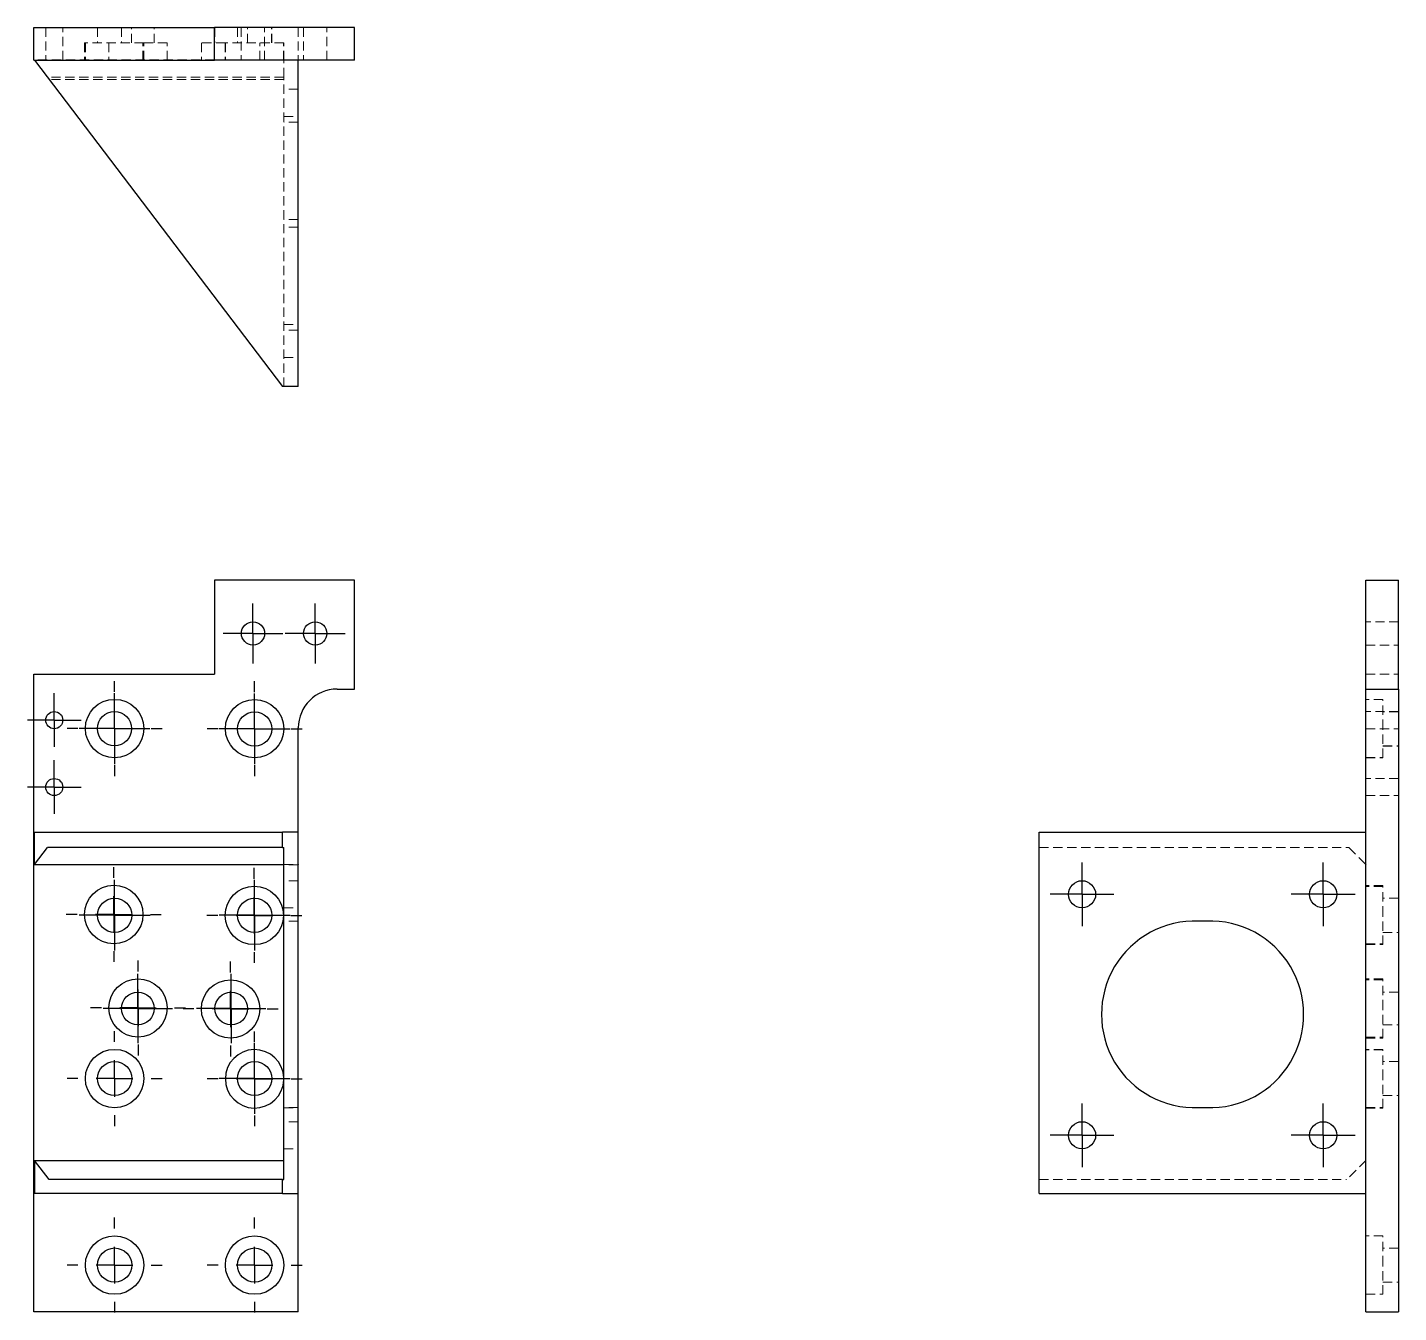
# Model space of a CAD drawing. Header units: millimetres. Extents: x 60 to 248, y 7 to 183.
import ezdxf

# ---------------------------------------------------------------- set-up
doc = ezdxf.new("R2010")
doc.units = ezdxf.units.MM
doc.linetypes.add('HIDDEN', pattern=[1.905, 1.27, -0.635])
doc.layers.add('10', color=7, linetype='Continuous')

# ---------------------------------------------------------------- blocks, each defined once
blk = doc.blocks.new('SW_CENTERMARKSYMBOL_0')
at = {"layer": '10', "color": 0}
for p, q in [((0, 2.5), (0, 3.67)), ((0, 0), (0, 2.5)), ((-2.5, 0), (-3.67, 0)), ((0, 0), (-2.5, 0)), ((0, 0), (0, -2.5)), ((0, 0), (2.5, 0)), ((2.5, 0), (3.67, 0)), ((0, -2.5), (0, -3.67))]:
    blk.add_line(p, q, dxfattribs=at)
blk = doc.blocks.new('SW_CENTERMARKSYMBOL_1')
at = {"layer": '10', "color": 0}
for p, q in [((0, 2.5), (0, 3.67)), ((0, 0), (0, 2.5)), ((-2.5, 0), (-3.67, 0)), ((0, 0), (-2.5, 0)), ((0, 0), (0, -2.5)), ((0, 0), (2.5, 0)), ((2.5, 0), (3.67, 0)), ((0, -2.5), (0, -3.67))]:
    blk.add_line(p, q, dxfattribs=at)
blk = doc.blocks.new('SW_CENTERMARKSYMBOL_2')
at = {"layer": '10', "color": 0}
for p, q in [((0, 5), (0, 6.49)), ((0, 0), (0, 2.5)), ((-5, 0), (-6.49, 0)), ((0, 0), (-2.5, 0)), ((0, 0), (0, -2.5)), ((0, 0), (2.5, 0)), ((5, 0), (6.49, 0)), ((0, -5), (0, -6.49))]:
    blk.add_line(p, q, dxfattribs=at)
blk = doc.blocks.new('SW_CENTERMARKSYMBOL_3')
at = {"layer": '10', "color": 0}
for p, q in [((0, 5), (0, 6.49)), ((0, 0), (0, 2.5)), ((-5, 0), (-6.49, 0)), ((0, 0), (-2.5, 0)), ((0, 0), (0, -2.5)), ((0, 0), (2.5, 0)), ((5, 0), (6.49, 0)), ((0, -5), (0, -6.49))]:
    blk.add_line(p, q, dxfattribs=at)
blk = doc.blocks.new('SW_CENTERMARKSYMBOL_4')
at = {"layer": '10', "color": 0}
for p, q in [((0, 5), (0, 6.49)), ((0, 0), (0, 2.5)), ((-5, 0), (-6.49, 0)), ((0, 0), (-2.5, 0)), ((0, 0), (0, -2.5)), ((0, 0), (2.5, 0)), ((5, 0), (6.49, 0)), ((0, -5), (0, -6.49))]:
    blk.add_line(p, q, dxfattribs=at)
blk = doc.blocks.new('SW_CENTERMARKSYMBOL_5')
at = {"layer": '10', "color": 0}
for p, q in [((0, 5), (0, 6.49)), ((0, 0), (0, 2.5)), ((-5, 0), (-6.49, 0)), ((0, 0), (-2.5, 0)), ((0, 0), (0, -2.5)), ((0, 0), (2.5, 0)), ((5, 0), (6.49, 0)), ((0, -5), (0, -6.49))]:
    blk.add_line(p, q, dxfattribs=at)
blk = doc.blocks.new('SW_CENTERMARKSYMBOL_6')
at = {"layer": '10', "color": 0}
for p, q in [((0, 5), (0, 6.49)), ((0, 0), (0, 2.5)), ((-5, 0), (-6.49, 0)), ((0, 0), (-2.5, 0)), ((0, 0), (0, -2.5)), ((0, 0), (2.5, 0)), ((5, 0), (6.49, 0)), ((0, -5), (0, -6.49))]:
    blk.add_line(p, q, dxfattribs=at)
blk = doc.blocks.new('SW_CENTERMARKSYMBOL_7')
at = {"layer": '10', "color": 0}
for p, q in [((0, 5), (0, 6.49)), ((0, 0), (0, 2.5)), ((-5, 0), (-6.49, 0)), ((0, 0), (-2.5, 0)), ((0, 0), (0, -2.5)), ((0, 0), (2.5, 0)), ((5, 0), (6.49, 0)), ((0, -5), (0, -6.49))]:
    blk.add_line(p, q, dxfattribs=at)
blk = doc.blocks.new('SW_CENTERMARKSYMBOL_8')
at = {"layer": '10', "color": 0}
for p, q in [((0, 5), (0, 6.49)), ((0, 0), (0, 2.5)), ((-5, 0), (-6.49, 0)), ((0, 0), (-2.5, 0)), ((0, 0), (0, -2.5)), ((0, 0), (2.5, 0)), ((5, 0), (6.49, 0)), ((0, -5), (0, -6.49))]:
    blk.add_line(p, q, dxfattribs=at)
blk = doc.blocks.new('SW_CENTERMARKSYMBOL_9')
at = {"layer": '10', "color": 0}
for p, q in [((0, 5), (0, 6.49)), ((0, 0), (0, 2.5)), ((-5, 0), (-6.49, 0)), ((0, 0), (-2.5, 0)), ((0, 0), (0, -2.5)), ((0, 0), (2.5, 0)), ((5, 0), (6.49, 0)), ((0, -5), (0, -6.49))]:
    blk.add_line(p, q, dxfattribs=at)
blk = doc.blocks.new('SW_CENTERMARKSYMBOL_10')
at = {"layer": '10', "color": 0}
for p, q in [((0, 5), (0, 6.49)), ((0, 0), (0, 2.5)), ((-5, 0), (-6.49, 0)), ((0, 0), (-2.5, 0)), ((0, 0), (0, -2.5)), ((0, 0), (2.5, 0)), ((5, 0), (6.49, 0)), ((0, -5), (0, -6.49))]:
    blk.add_line(p, q, dxfattribs=at)
blk = doc.blocks.new('SW_CENTERMARKSYMBOL_11')
at = {"layer": '10', "color": 0}
for p, q in [((0, 5), (0, 6.49)), ((0, 0), (0, 2.5)), ((-5, 0), (-6.49, 0)), ((0, 0), (-2.5, 0)), ((0, 0), (0, -2.5)), ((0, 0), (2.5, 0)), ((5, 0), (6.49, 0)), ((0, -5), (0, -6.49))]:
    blk.add_line(p, q, dxfattribs=at)
blk = doc.blocks.new('SW_CENTERMARKSYMBOL_12')
at = {"layer": '10', "color": 0}
for p, q in [((0, 2.5), (0, 4.73)), ((0, 0), (0, 2.5)), ((-2.5, 0), (-4.73, 0)), ((0, 0), (-2.5, 0)), ((0, 0), (0, -2.5)), ((0, 0), (2.5, 0)), ((2.5, 0), (4.73, 0)), ((0, -2.5), (0, -4.73))]:
    blk.add_line(p, q, dxfattribs=at)
blk = doc.blocks.new('SW_CENTERMARKSYMBOL_13')
at = {"layer": '10', "color": 0}
for p, q in [((0, 2.5), (0, 4.84)), ((0, 0), (0, 2.5)), ((-2.5, 0), (-4.84, 0)), ((0, 0), (-2.5, 0)), ((0, 0), (0, -2.5)), ((0, 0), (2.5, 0)), ((2.5, 0), (4.84, 0)), ((0, -2.5), (0, -4.84))]:
    blk.add_line(p, q, dxfattribs=at)
blk = doc.blocks.new('SW_CENTERMARKSYMBOL_14')
at = {"layer": '10', "color": 0}
for p, q in [((0, 2.5), (0, 4.84)), ((0, 0), (0, 2.5)), ((-2.5, 0), (-4.84, 0)), ((0, 0), (-2.5, 0)), ((0, 0), (0, -2.5)), ((0, 0), (2.5, 0)), ((2.5, 0), (4.84, 0)), ((0, -2.5), (0, -4.84))]:
    blk.add_line(p, q, dxfattribs=at)
blk = doc.blocks.new('SW_CENTERMARKSYMBOL_15')
at = {"layer": '10', "color": 0}
for p, q in [((0, 2.5), (0, 4.84)), ((0, 0), (0, 2.5)), ((-2.5, 0), (-4.84, 0)), ((0, 0), (-2.5, 0)), ((0, 0), (0, -2.5)), ((0, 0), (2.5, 0)), ((2.5, 0), (4.84, 0)), ((0, -2.5), (0, -4.84))]:
    blk.add_line(p, q, dxfattribs=at)
blk = doc.blocks.new('SW_CENTERMARKSYMBOL_16')
at = {"layer": '10', "color": 0}
for p, q in [((0, 2.5), (0, 4.73)), ((0, 0), (0, 2.5)), ((-2.5, 0), (-4.73, 0)), ((0, 0), (-2.5, 0)), ((0, 0), (0, -2.5)), ((0, 0), (2.5, 0)), ((2.5, 0), (4.73, 0)), ((0, -2.5), (0, -4.73))]:
    blk.add_line(p, q, dxfattribs=at)
blk = doc.blocks.new('SW_CENTERMARKSYMBOL_17')
at = {"layer": '10', "color": 0}
for p, q in [((0, 2.5), (0, 4.09)), ((0, 0), (0, 2.5)), ((-2.5, 0), (-4.09, 0)), ((0, 0), (-2.5, 0)), ((0, 0), (0, -2.5)), ((0, 0), (2.5, 0)), ((2.5, 0), (4.09, 0)), ((0, -2.5), (0, -4.09))]:
    blk.add_line(p, q, dxfattribs=at)
blk = doc.blocks.new('SW_CENTERMARKSYMBOL_18')
at = {"layer": '10', "color": 0}
for p, q in [((0, 2.5), (0, 4.09)), ((0, 0), (0, 2.5)), ((-2.5, 0), (-4.09, 0)), ((0, 0), (-2.5, 0)), ((0, 0), (0, -2.5)), ((0, 0), (2.5, 0)), ((2.5, 0), (4.09, 0)), ((0, -2.5), (0, -4.09))]:
    blk.add_line(p, q, dxfattribs=at)
blk = doc.blocks.new('SW_CENTERMARKSYMBOL_19')
at = {"layer": '10', "color": 0}
for p, q in [((0, 2.5), (0, 4.84)), ((0, 0), (0, 2.5)), ((-2.5, 0), (-4.84, 0)), ((0, 0), (-2.5, 0)), ((0, 0), (0, -2.5)), ((0, 0), (2.5, 0)), ((2.5, 0), (4.84, 0)), ((0, -2.5), (0, -4.84))]:
    blk.add_line(p, q, dxfattribs=at)
blk = doc.blocks.new('SW_CENTERMARKSYMBOL_20')
at = {"layer": '10', "color": 0}
for p, q in [((0, 2.5), (0, 4.84)), ((0, 0), (0, 2.5)), ((-2.5, 0), (-4.84, 0)), ((0, 0), (-2.5, 0)), ((0, 0), (0, -2.5)), ((0, 0), (2.5, 0)), ((2.5, 0), (4.84, 0)), ((0, -2.5), (0, -4.84))]:
    blk.add_line(p, q, dxfattribs=at)
blk = doc.blocks.new('SW_CENTERMARKSYMBOL_21')
at = {"layer": '10', "color": 0}
for p, q in [((0, 2.5), (0, 4.36)), ((0, 0), (0, 2.5)), ((-2.5, 0), (-4.36, 0)), ((0, 0), (-2.5, 0)), ((0, 0), (0, -2.5)), ((0, 0), (2.5, 0)), ((2.5, 0), (4.36, 0)), ((0, -2.5), (0, -4.36))]:
    blk.add_line(p, q, dxfattribs=at)
blk = doc.blocks.new('SW_CENTERMARKSYMBOL_22')
at = {"layer": '10', "color": 0}
for p, q in [((0, 2.5), (0, 4.36)), ((0, 0), (0, 2.5)), ((-2.5, 0), (-4.36, 0)), ((0, 0), (-2.5, 0)), ((0, 0), (0, -2.5)), ((0, 0), (2.5, 0)), ((2.5, 0), (4.36, 0)), ((0, -2.5), (0, -4.36))]:
    blk.add_line(p, q, dxfattribs=at)
blk = doc.blocks.new('SW_CENTERMARKSYMBOL_23')
at = {"layer": '10', "color": 0}
for p, q in [((0, 2.5), (0, 4.36)), ((0, 0), (0, 2.5)), ((-2.5, 0), (-4.36, 0)), ((0, 0), (-2.5, 0)), ((0, 0), (0, -2.5)), ((0, 0), (2.5, 0)), ((2.5, 0), (4.36, 0)), ((0, -2.5), (0, -4.36))]:
    blk.add_line(p, q, dxfattribs=at)
blk = doc.blocks.new('SW_CENTERMARKSYMBOL_24')
at = {"layer": '10', "color": 0}
for p, q in [((0, 2.5), (0, 4.36)), ((0, 0), (0, 2.5)), ((-2.5, 0), (-4.36, 0)), ((0, 0), (-2.5, 0)), ((0, 0), (0, -2.5)), ((0, 0), (2.5, 0)), ((2.5, 0), (4.36, 0)), ((0, -2.5), (0, -4.36))]:
    blk.add_line(p, q, dxfattribs=at)

msp = doc.modelspace()

# ---------------------------------------------------------------- linework, layer by layer
at = {"color": 7, "linetype": 'Continuous', "lineweight": 25}
for p, q in [((61.08, 178.09), (61.08, 182.55)), ((61.08, 182.55), (85.79, 182.55)), ((85.79, 178.09), (85.79, 182.55)), ((104.92, 182.55), (85.79, 182.55)), ((104.92, 178.09), (104.92, 182.55)), ((61.08, 178.09), (85.79, 178.09)), ((61.2, 178.01), (61.15, 178.09)), ((61.2, 178.09), (95.07, 133.45)), ((61.2, 178.01), (61.2, 178.09)), ((104.92, 178.09), (85.79, 178.09)), ((97.2, 133.45), (97.2, 178.09)), ((97.2, 133.45), (95.07, 133.45)), ((104.92, 107), (85.79, 107)), ((85.79, 107), (85.79, 94.14)), ((104.92, 92.12), (104.92, 107)), ((243.09, 92.12), (243.09, 107)), ((243.09, 107), (247.55, 107)), ((247.55, 92.12), (247.55, 107)), ((61.08, 94.14), (85.79, 94.14)), ((61.08, 68.12), (61.08, 94.14)), ((102.53, 92.12), (104.92, 92.12)), ((243.09, 92.12), (247.55, 92.12)), ((243.09, 86.81), (243.09, 92.12)), ((247.55, 92.12), (247.55, 86.81)), ((97.21, 68.12), (97.21, 86.81)), ((243.09, 68.12), (243.09, 86.81)), ((247.55, 86.81), (247.55, 7)), ((61.2, 68.12), (61.2, 72.56)), ((61.2, 72.56), (95.07, 72.56)), ((95.07, 70.44), (95.07, 72.56)), ((97.2, 72.56), (95.07, 72.56)), ((97.2, 23.15), (97.2, 72.56)), ((198.45, 23.15), (198.45, 72.56)), ((198.45, 72.56), (243.09, 72.56)), ((61.2, 68.12), (62.96, 70.44)), ((95.07, 70.44), (62.96, 70.44)), ((95.07, 70.44), (95.23, 70.44)), ((95.23, 25.06), (95.23, 70.44)), ((61.08, 68.11), (61.08, 68.12)), ((61.08, 68.12), (61.2, 68.12)), ((95.23, 68.11), (61.08, 68.11)), ((61.08, 68.11), (61.08, 68.1)), ((61.08, 7), (61.08, 68.1)), ((95.23, 68.1), (61.08, 68.1)), ((97.2, 68.12), (97.21, 68.12)), ((97.21, 68.11), (97.2, 68.11)), ((97.21, 68.1), (97.2, 68.1)), ((97.21, 68.12), (97.21, 68.11)), ((97.21, 68.11), (97.21, 68.1)), ((97.21, 7), (97.21, 68.1)), ((243.09, 68.12), (243.1, 68.11)), ((243.09, 68.1), (243.09, 68.12)), ((243.1, 68.11), (243.09, 68.1)), ((243.09, 7), (243.09, 68.1)), ((61.15, 23.15), (61.15, 27.7)), ((61.2, 27.62), (61.15, 27.7)), ((61.15, 27.7), (61.2, 27.7)), ((63.2, 25.06), (61.2, 27.7)), ((61.2, 27.7), (95.23, 27.7)), ((61.2, 27.62), (61.2, 27.7)), ((61.2, 27.62), (61.2, 23.15)), ((95.07, 25.06), (63.2, 25.06)), ((95.07, 23.15), (95.07, 25.06)), ((95.07, 25.06), (95.23, 25.06)), ((61.2, 23.15), (61.15, 23.15)), ((95.07, 23.15), (61.2, 23.15)), ((95.07, 23.15), (97.2, 23.15)), ((198.45, 23.15), (243.09, 23.15)), ((97.21, 7), (61.08, 7)), ((243.09, 7), (247.55, 7))]:
    msp.add_line(p, q, dxfattribs=at)
at = {"color": 7, "linetype": 'HIDDEN', "lineweight": 18}
for p, q in [((62.71, 182.55), (62.71, 178.09)), ((65.05, 178.09), (65.05, 182.55)), ((69.77, 182.55), (69.77, 180.42)), ((69.78, 182.55), (69.78, 180.42)), ((73.07, 182.55), (73.07, 180.42)), ((74.45, 180.42), (74.45, 182.55)), ((74.45, 180.42), (74.45, 182.55)), ((77.54, 180.42), (77.54, 182.55)), ((85.83, 182.55), (85.83, 180.42)), ((88.91, 182.55), (88.91, 180.42)), ((88.91, 182.55), (88.91, 180.42)), ((89.43, 182.55), (89.43, 178.09)), ((90.29, 180.42), (90.29, 182.55)), ((92.62, 178.09), (92.62, 182.55)), ((93.58, 180.42), (93.58, 182.55)), ((93.59, 180.42), (93.59, 182.55)), ((97.21, 182.55), (97.21, 178.09)), ((97.93, 182.55), (97.93, 178.09)), ((101.12, 178.09), (101.12, 182.55)), ((68.13, 180.42), (68.02, 180.42)), ((68.02, 180.42), (68.02, 178.09)), ((76.1, 180.42), (68.13, 180.42)), ((68.13, 180.42), (68.13, 178.09)), ((71.34, 180.42), (71.34, 178.09)), ((75.99, 178.09), (75.99, 180.42)), ((79.31, 180.42), (76.1, 180.42)), ((76.1, 178.09), (76.1, 180.42)), ((79.31, 178.09), (79.31, 180.42)), ((87.26, 180.42), (83.99, 180.42)), ((83.99, 180.42), (83.99, 178.09)), ((87.26, 180.42), (87.22, 180.42)), ((87.22, 180.42), (87.22, 178.09)), ((95.23, 180.42), (87.26, 180.42)), ((87.26, 180.42), (87.26, 178.09)), ((87.26, 180.42), (87.26, 178.09)), ((91.96, 178.09), (91.96, 180.42)), ((95.19, 178.09), (95.19, 180.42)), ((95.23, 180.42), (95.23, 180.42)), ((95.23, 178.09), (95.23, 180.42)), ((95.23, 178.09), (95.23, 180.42)), ((97.21, 178.1), (61.08, 178.1)), ((95.23, 175.77), (95.23, 178.09)), ((95.23, 175.77), (62.96, 175.77)), ((95.23, 175.45), (63.2, 175.45)), ((95.23, 133.45), (95.23, 175.77)), ((97.2, 174.1), (95.23, 174.1)), ((95.23, 170.38), (97.2, 170.38)), ((97.2, 169.58), (95.23, 169.58)), ((97.2, 156.3), (95.23, 156.3)), ((97.2, 155.24), (95.23, 155.24)), ((95.23, 141.95), (97.2, 141.95)), ((97.2, 141.16), (95.23, 141.16)), ((95.23, 137.44), (97.2, 137.44)), ((247.55, 101.32), (243.09, 101.32)), ((247.55, 101.31), (243.09, 101.31)), ((243.09, 98.13), (247.55, 98.13)), ((243.09, 98.13), (247.55, 98.13)), ((243.09, 94.14), (247.55, 94.14)), ((245.42, 90.71), (243.09, 90.71)), ((245.42, 90.69), (243.09, 90.69)), ((245.42, 90.69), (245.42, 90.71)), ((245.42, 86.7), (245.42, 90.69)), ((247.55, 89.04), (243.09, 89.04)), ((247.55, 89.05), (245.42, 89.05)), ((247.55, 89.01), (245.42, 89.01)), ((243.09, 86.7), (247.55, 86.7)), ((245.42, 82.72), (245.42, 86.7)), ((245.42, 84.37), (247.55, 84.37)), ((245.42, 84.33), (247.55, 84.33)), ((243.09, 82.74), (245.42, 82.74)), ((243.09, 82.72), (245.42, 82.72)), ((247.55, 79.89), (243.09, 79.89)), ((243.09, 77.56), (247.55, 77.56)), ((198.45, 70.44), (240.77, 70.44)), ((240.77, 70.44), (243.09, 68.12)), ((95.23, 68.12), (97.2, 68.12)), ((97.2, 68.11), (95.23, 68.11)), ((97.2, 68.1), (95.23, 68.1)), ((97.2, 65.92), (95.23, 65.92)), ((245.42, 65.28), (243.09, 65.28)), ((245.42, 65.15), (243.09, 65.15)), ((245.42, 65.15), (245.42, 65.28)), ((245.42, 61.17), (245.42, 65.15)), ((95.23, 62.2), (97.2, 62.2)), ((247.55, 63.54), (245.42, 63.54)), ((97.2, 60.4), (95.23, 60.4)), ((97.2, 60.39), (95.23, 60.39)), ((245.42, 57.18), (245.42, 61.17)), ((245.42, 58.86), (247.55, 58.86)), ((243.09, 57.31), (245.42, 57.31)), ((243.09, 57.18), (245.42, 57.18)), ((245.42, 52.51), (243.09, 52.51)), ((245.42, 52.37), (245.42, 52.51)), ((245.42, 52.37), (243.09, 52.37)), ((245.42, 48.39), (245.42, 52.37)), ((247.55, 50.68), (245.42, 50.68)), ((245.42, 44.4), (245.42, 48.39)), ((245.42, 46.21), (247.55, 46.21)), ((243.09, 44.54), (245.42, 44.54)), ((243.09, 44.4), (245.42, 44.4)), ((245.42, 42.87), (243.09, 42.87)), ((245.42, 42.82), (243.09, 42.82)), ((245.42, 42.82), (245.42, 42.87)), ((245.42, 38.84), (245.42, 42.82)), ((247.55, 41.22), (245.42, 41.22)), ((245.42, 34.85), (245.42, 38.84)), ((245.42, 36.54), (247.55, 36.54)), ((97.2, 34.91), (95.23, 34.91)), ((95.23, 34.89), (97.2, 34.89)), ((243.09, 34.9), (245.42, 34.9)), ((243.09, 34.85), (245.42, 34.85)), ((97.2, 32.98), (95.23, 32.98)), ((95.23, 29.26), (97.2, 29.26)), ((243.09, 27.7), (240.45, 25.06)), ((243.01, 27.62), (243.01, 23.15)), ((198.45, 25.06), (240.45, 25.06)), ((245.42, 17.36), (243.09, 17.36)), ((245.42, 13.38), (245.42, 17.36)), ((247.55, 15.71), (245.42, 15.71)), ((245.42, 9.39), (245.42, 13.38)), ((243.09, 9.39), (245.42, 9.39)), ((245.42, 11.04), (247.55, 11.04))]:
    msp.add_line(p, q, dxfattribs=at)
at = {"color": 7, "linetype": 'Continuous', "lineweight": 25}
for centre, radius in [((91.03, 99.72), 1.59), ((99.53, 99.72), 1.59), ((72.12, 86.72), 3.99), ((91.25, 86.7), 3.99), ((63.88, 87.87), 1.17), ((72.11, 86.71), 2.34), ((91.25, 86.67), 2.34), ((63.88, 78.72), 1.17), ((204.3, 64.06), 1.86), ((237.24, 64.06), 1.86), ((72.01, 61.3), 3.99), ((91.21, 61.17), 3.99), ((72.12, 61.2), 2.34), ((91.25, 61.2), 2.34), ((75.32, 48.53), 3.99), ((75.3, 48.45), 2.23), ((87.97, 48.39), 3.99), ((88.06, 48.45), 2.23), ((72.12, 38.88), 3.99), ((72.12, 38.88), 2.34), ((91.25, 38.88), 2.34), ((204.3, 31.12), 1.86), ((237.24, 31.12), 1.86), ((72.12, 13.38), 3.99), ((91.25, 13.38), 3.99), ((72.12, 13.38), 2.34), ((91.25, 13.38), 2.34)]:
    msp.add_circle(centre, radius, dxfattribs=at)
for centre, radius, start, end in [((102.53, 86.81), 5.31, 90, 180), ((219.71, 47.65), 12.75, 87.612, 272.388), ((220.77, 47.65), 12.75, 87.612, 92.388), ((221.83, 47.65), 12.75, 267.612, 92.388), ((91.25, 38.84), 3.99, 1.7949, 358.2051), ((220.77, 47.65), 12.75, 267.612, 272.388)]:
    msp.add_arc(centre, radius, start, end, dxfattribs=at)
at = {"color": 7, "linetype": 'HIDDEN', "lineweight": 18}
msp.add_arc((91.25, 38.84), 3.99, 358.2051, 1.7949, dxfattribs=at)

# ---------------------------------------------------------------- block references
at = {"layer": '10'}
for name, p in [('SW_CENTERMARKSYMBOL_17', (91.03, 99.72)), ('SW_CENTERMARKSYMBOL_18', (99.53, 99.72)), ('SW_CENTERMARKSYMBOL_5', (72.12, 86.72)), ('SW_CENTERMARKSYMBOL_4', (91.25, 86.7)), ('SW_CENTERMARKSYMBOL_1', (63.88, 87.87)), ('SW_CENTERMARKSYMBOL_19', (72.11, 86.71)), ('SW_CENTERMARKSYMBOL_20', (91.25, 86.67)), ('SW_CENTERMARKSYMBOL_0', (63.88, 78.72)), ('SW_CENTERMARKSYMBOL_7', (72.01, 61.3)), ('SW_CENTERMARKSYMBOL_10', (91.21, 61.17)), ('SW_CENTERMARKSYMBOL_21', (204.3, 64.06)), ('SW_CENTERMARKSYMBOL_23', (237.24, 64.06)), ('SW_CENTERMARKSYMBOL_15', (72.12, 61.2)), ('SW_CENTERMARKSYMBOL_13', (91.25, 61.2)), ('SW_CENTERMARKSYMBOL_6', (75.32, 48.53)), ('SW_CENTERMARKSYMBOL_11', (87.97, 48.39)), ('SW_CENTERMARKSYMBOL_16', (75.3, 48.45)), ('SW_CENTERMARKSYMBOL_12', (88.06, 48.45)), ('SW_CENTERMARKSYMBOL_8', (72.12, 38.88)), ('SW_CENTERMARKSYMBOL_9', (91.25, 38.84)), ('SW_CENTERMARKSYMBOL_14', (91.25, 38.88)), ('SW_CENTERMARKSYMBOL_24', (204.3, 31.12)), ('SW_CENTERMARKSYMBOL_22', (237.24, 31.12)), ('SW_CENTERMARKSYMBOL_2', (72.12, 13.38)), ('SW_CENTERMARKSYMBOL_3', (91.25, 13.38))]:
    msp.add_blockref(name, p, dxfattribs=at)

doc.saveas('drawing.dxf')
